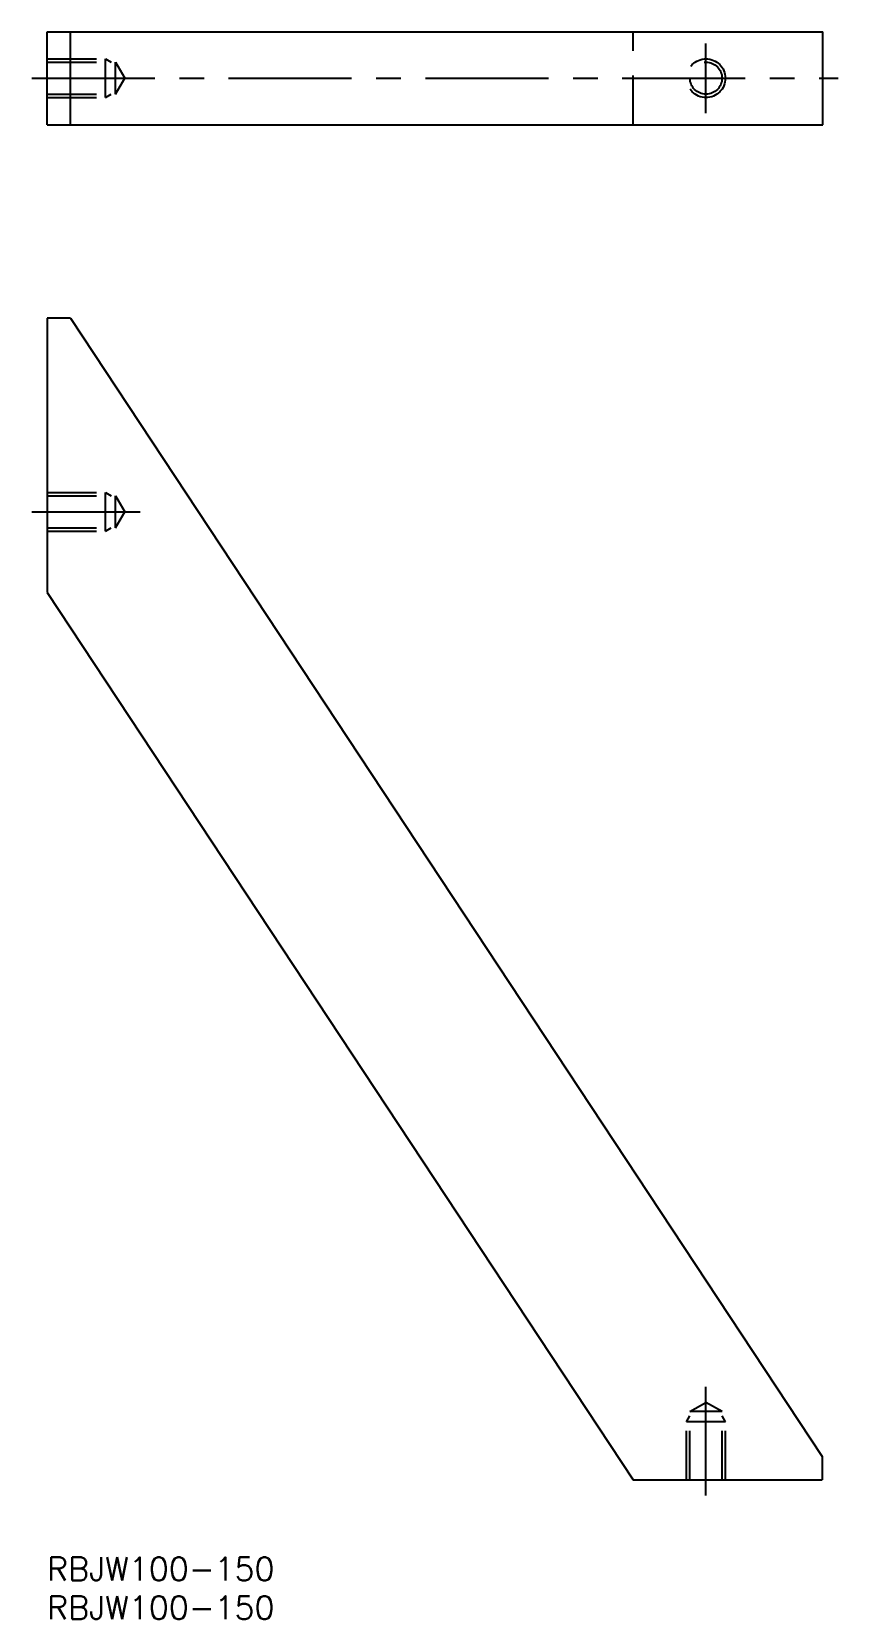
# Model space of a CAD drawing. Extents: x -2 to 102, y -8 to 197.
import ezdxf

# ---------------------------------------------------------------- set-up
doc = ezdxf.new("R2010")
doc.units = 0
doc.header["$LTSCALE"] = 0.5
doc.linetypes.add('CENTER', pattern=[50.8, 31.75, -6.35, 6.35, -6.35])
doc.linetypes.add('DASHED', pattern=[19.05, 12.7, -6.35])
for name, color, linetype in [('MSM_CENTER', 1, 'CENTER'), ('MSM_CONTINUOUS', 7, 'CONTINUOUS'), ('MSM_DASHED', 4, 'DASHED'), ('MSM_PART_NUMBER', 7, 'CONTINUOUS')]:
    doc.layers.add(name, color=color, linetype=linetype)
doc.styles.get("Standard").update_dxf_attribs({"font": 'txt.shx', "height": 1, "bigfont": 'bigfont.shx'})

# ---------------------------------------------------------------- blocks, each defined once
blk = doc.blocks.new('*U2')
at = {"layer": 'MSM_PART_NUMBER'}
blk.add_text('RBJW100-150', height=3, dxfattribs=at).set_placement((0, -3))
blk = doc.blocks.new('*U3')
at = {"layer": 'MSM_PART_NUMBER'}
blk.add_text('RBJW100-150', height=3, dxfattribs=at).set_placement((0, -8))

msp = doc.modelspace()

# ---------------------------------------------------------------- linework, layer by layer
at = {"layer": 'MSM_CENTER'}
for p, q in [((85, 186.5), (85, 195.5)), ((-2, 191), (102.06, 191)), ((-2, 135), (12, 135)), ((85, 8), (85, 22))]:
    msp.add_line(p, q, dxfattribs=at)
at = {"layer": 'MSM_CONTINUOUS'}
for p, q in [((0, 197), (100.06, 197)), ((0, 185), (0, 197)), ((3, 185), (3, 197)), ((100.06, 185), (100.06, 197)), ((0, 185), (100.06, 185)), ((0, 160), (0, 124.6)), ((3, 160), (0, 160)), ((3, 160), (100, 13)), ((0, 124.6), (75.62, 10)), ((100, 13), (100, 10)), ((75.62, 10), (100, 10))]:
    msp.add_line(p, q, dxfattribs=at)
at = {"layer": 'MSM_DASHED'}
for p, q in [((75.62, 185), (75.62, 197)), ((0, 193.5), (7.5, 193.5)), ((0, 193.07), (8.81, 193.07)), ((7.5, 188.5), (7.5, 193.5)), ((7.5, 193.5), (8.25, 193.07)), ((8.81, 188.93), (8.81, 193.07)), ((8.81, 193.07), (10, 191)), ((8.81, 188.93), (10, 191)), ((0, 188.93), (8.81, 188.93)), ((7.5, 188.5), (8.25, 188.93)), ((0, 188.5), (7.5, 188.5)), ((0, 137.5), (7.5, 137.5)), ((7.5, 132.5), (7.5, 137.5)), ((7.5, 137.5), (8.25, 137.07)), ((0, 137.07), (8.81, 137.07)), ((8.81, 132.93), (8.81, 137.07)), ((8.81, 137.07), (10, 135)), ((8.81, 132.93), (10, 135)), ((0, 132.93), (8.81, 132.93)), ((0, 132.5), (7.5, 132.5)), ((7.5, 132.5), (8.25, 132.93)), ((82.93, 18.81), (85, 20)), ((87.07, 18.81), (82.93, 18.81)), ((82.93, 10), (82.93, 18.81)), ((87.07, 18.81), (85, 20)), ((87.07, 10), (87.07, 18.81)), ((82.5, 17.5), (82.93, 18.25)), ((87.5, 17.5), (82.5, 17.5)), ((82.5, 10), (82.5, 17.5)), ((87.5, 17.5), (87.07, 18.25)), ((87.5, 10), (87.5, 17.5))]:
    msp.add_line(p, q, dxfattribs=at)
for radius in [2.5, 2.07]:
    msp.add_circle((85, 191), radius, dxfattribs=at)

# ---------------------------------------------------------------- block references
at = {"layer": 'MSM_CONTINUOUS'}
for name in ['*U2', '*U3']:
    msp.add_blockref(name, (0, 0), dxfattribs=at)

doc.saveas('drawing.dxf')
